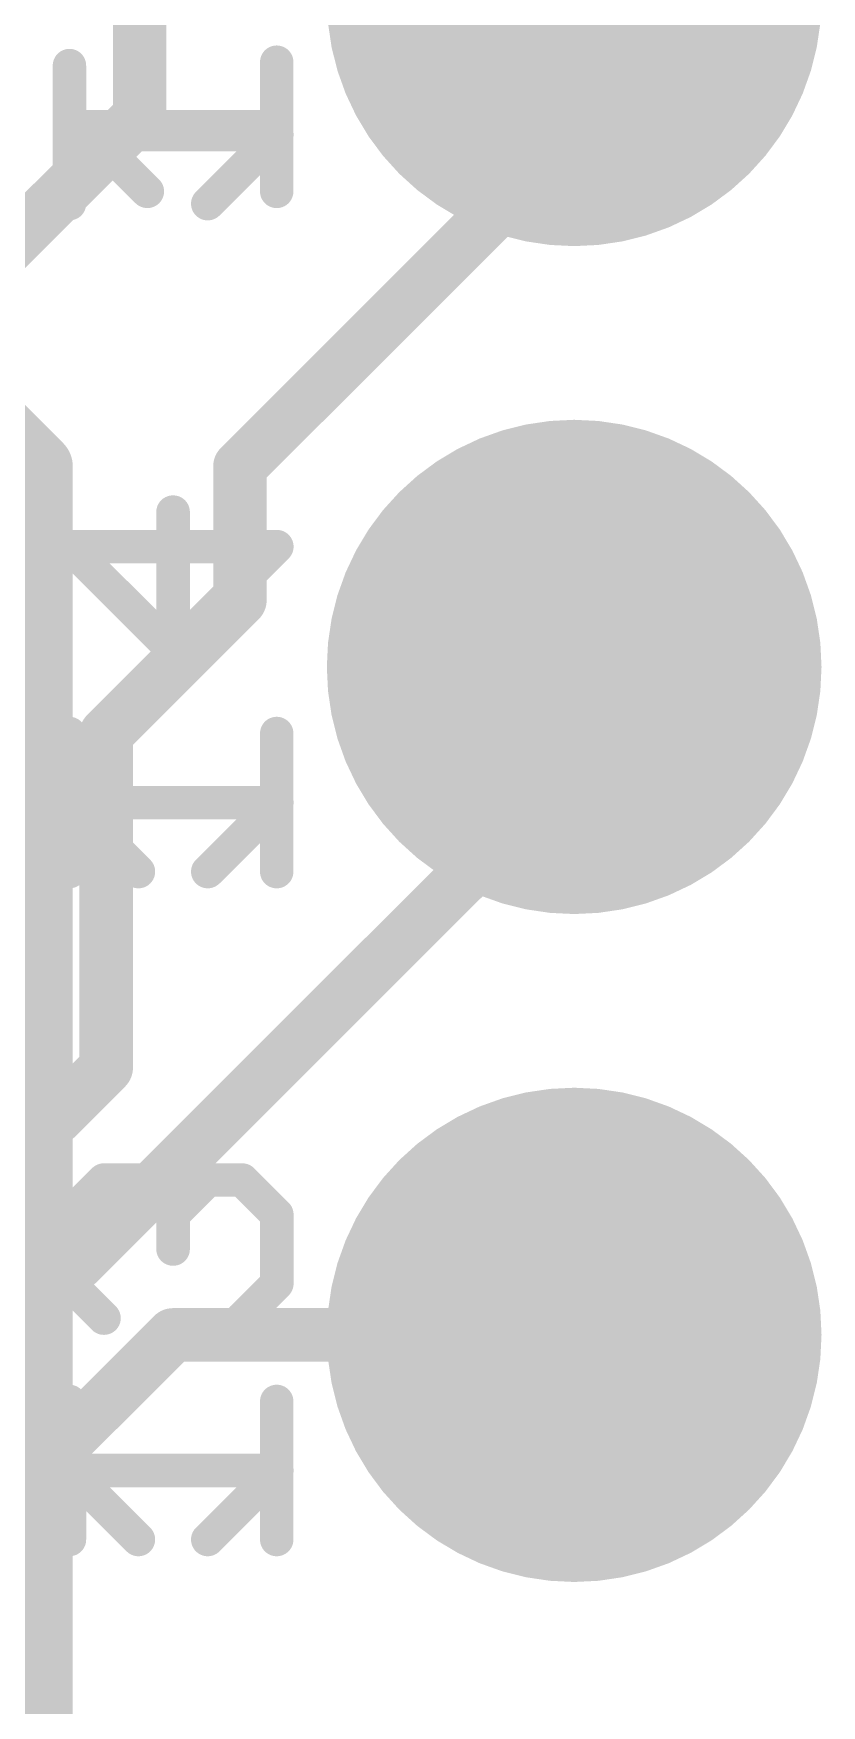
# Model space of a CAD drawing. Extents: x -33 to 74, y -18 to 36.
# Drawn here: x 18.27 to 21.26, y 20.18 to 26.54 of the extents above; entities that cross this region are included whole.
import ezdxf

# ---------------------------------------------------------------- set-up
doc = ezdxf.new("R2010")
doc.units = 0
for name, color, linetype in [('1', 12, 'CONTINUOUS'), ('16', 132, 'CONTINUOUS'), ('17', 110, 'CONTINUOUS'), ('21', 41, 'CONTINUOUS'), ('22', 40, 'CONTINUOUS'), ('51', 53, 'CONTINUOUS')]:
    doc.layers.add(name, color=color, linetype=linetype)

# ---------------------------------------------------------------- blocks, each defined once
blk = doc.blocks.new('RECT')
blk.add_solid([(-0.5, -0.5), (0.5, -0.5), (-0.5, 0.5), (0.5, 0.5)])
blk = doc.blocks.new('ROUNDP')
at = {"const_width": 0.5}
blk.add_lwpolyline([(0, -0.25, 1), (0, 0.25, 1), (0, -0.25)], format="xyb", dxfattribs=at)

msp = doc.modelspace()

# ---------------------------------------------------------------- linework, layer by layer
at = {"layer": '1', "const_width": 0.2032}
for points in [[(18.669, 26.2255), (18.669, 28.79)], [(20.32, 26.162), (20.32, 26.67)], [(14.351, 21.9075), (18.669, 26.2255)], [(19.05, 24.892), (20.32, 26.162)], [(19.05, 24.384), (19.05, 24.892)], [(18.542, 23.876), (19.05, 24.384)], [(20.32, 23.749), (20.32, 24.13)], [(18.542, 22.606), (18.542, 23.876)], [(20.32, 23.749), (15.367, 18.796)], [(13.9, 17.964), (18.542, 22.606)], [(15.8115, 18.6055), (18.796, 21.59)], [(18.796, 21.59), (20.32, 21.59)]]:
    msp.add_lwpolyline(points, dxfattribs=at)
at = {"layer": '1', "const_width": 0.1016}
for points in [[(18.7049, 26.1896, 1), (18.6331, 26.2614)], [(18.6182, 26.2255, 1), (18.7198, 26.2255)], [(20.3559, 26.1261, 1), (20.2841, 26.1979)], [(20.2692, 26.162, 1), (20.3708, 26.162)], [(19.1008, 24.892, 1), (18.9992, 24.892)], [(19.0141, 24.9279, 1), (19.0859, 24.8561)], [(19.0859, 24.3481, 1), (19.0141, 24.4199)], [(18.9992, 24.384, 1), (19.1008, 24.384)], [(20.3708, 24.13, 1), (20.2692, 24.13)], [(18.5928, 23.876, 1), (18.4912, 23.876)], [(18.5061, 23.9119, 1), (18.5779, 23.8401)], [(20.3559, 23.7131, 1), (20.2841, 23.7849)], [(20.2692, 23.749, 1), (20.3708, 23.749)], [(18.5779, 22.5701, 1), (18.5061, 22.6419)], [(18.4912, 22.606, 1), (18.5928, 22.606)], [(18.796, 21.6408, 1), (18.796, 21.5392)], [(18.8319, 21.5541, 1), (18.7601, 21.6259)], [(20.32, 21.5392, 1), (20.32, 21.6408)]]:
    msp.add_lwpolyline(points, format="xyb", dxfattribs=at)
at = {"layer": '16', "const_width": 0.254}
for points in [[(17.78, 25.4), (18.288, 24.892)], [(18.288, 24.892), (18.288, 15.0368)]]:
    msp.add_lwpolyline(points, dxfattribs=at)
at = {"layer": '16', "const_width": 0.127}
for points in [[(18.3515, 24.892, 1), (18.2245, 24.892)], [(18.2431, 24.8471, 1), (18.3329, 24.9369)]]:
    msp.add_lwpolyline(points, format="xyb", dxfattribs=at)
at = {"layer": '21', "const_width": 0.127}
for points in [[(19.1897, 25.9383), (19.1897, 26.4298)], [(18.6982, 25.9383), (18.4525, 26.1841)], [(18.4525, 26.1841), (19.1897, 26.1841)], [(18.7957, 24.1935), (18.7957, 24.7189)], [(19.1897, 24.5875), (18.4016, 24.5875)], [(18.4016, 24.5875), (18.7957, 24.1935)], [(19.1897, 23.3515), (19.1897, 23.8769)], [(18.6643, 23.3515), (18.4016, 23.6142)], [(18.4016, 23.6142), (19.1897, 23.6142)], [(18.4016, 22.0475), (18.533, 22.1789)], [(18.533, 22.1789), (18.6643, 22.1789)], [(18.6643, 22.1789), (18.7957, 22.0475)], [(18.7957, 22.0475), (18.927, 22.1789)], [(18.927, 22.1789), (19.0584, 22.1789)], [(19.0584, 22.1789), (19.1897, 22.0475)], [(18.4016, 21.7848), (18.4016, 22.0475)], [(18.7957, 22.0475), (18.7957, 21.9162)], [(19.1897, 22.0475), (19.1897, 21.7848)], [(18.533, 21.6535), (18.4016, 21.7848)], [(19.1897, 21.7848), (19.0584, 21.6535)], [(19.1897, 20.8115), (19.1897, 21.3369)], [(18.6643, 20.8115), (18.4016, 21.0742)], [(18.4016, 21.0742), (19.1897, 21.0742)]]:
    msp.add_lwpolyline(points, dxfattribs=at)
at = {"layer": '21', "const_width": 0.0635}
for points in [[(19.2215, 26.4298, 1), (19.158, 26.4298)], [(18.4525, 26.2158, 1), (18.4525, 26.1523)], [(18.4749, 26.2065, 1), (18.43, 26.1616)], [(19.1897, 26.1523, 1), (19.1897, 26.2158)], [(18.6758, 25.9159, 1), (18.7207, 25.9608)], [(19.158, 25.9383, 1), (19.2215, 25.9383)], [(18.8274, 24.7189, 1), (18.7639, 24.7189)], [(18.4016, 24.6193, 1), (18.4016, 24.5558)], [(18.4241, 24.61, 1), (18.3792, 24.5651)], [(19.1897, 24.5558, 1), (19.1897, 24.6193)], [(18.7732, 24.171, 1), (18.8181, 24.216)], [(18.7639, 24.1935, 1), (18.8274, 24.1935)], [(19.2215, 23.8769, 1), (19.158, 23.8769)], [(18.4016, 23.646, 1), (18.4016, 23.5825)], [(18.4241, 23.6367, 1), (18.3792, 23.5918)], [(19.1897, 23.5825, 1), (19.1897, 23.646)], [(18.6419, 23.3291, 1), (18.6868, 23.374)], [(19.158, 23.3515, 1), (19.2215, 23.3515)], [(18.533, 22.2106, 1), (18.533, 22.1471)], [(18.5554, 22.1564, 1), (18.5105, 22.2013)], [(18.6868, 22.2013, 1), (18.6419, 22.1564)], [(18.6643, 22.1471, 1), (18.6643, 22.2106)], [(18.927, 22.2106, 1), (18.927, 22.1471)], [(18.9495, 22.1564, 1), (18.9046, 22.2013)], [(19.0808, 22.2013, 1), (19.0359, 22.1564)], [(19.0584, 22.1471, 1), (19.0584, 22.2106)], [(18.4334, 22.0475, 1), (18.3699, 22.0475)], [(18.3792, 22.07, 1), (18.4241, 22.0251)], [(18.8274, 22.0475, 1), (18.7639, 22.0475)], [(18.7732, 22.07, 1), (18.8181, 22.0251)], [(18.7732, 22.0251, 1), (18.8181, 22.07)], [(19.2215, 22.0475, 1), (19.158, 22.0475)], [(19.1672, 22.0251, 1), (19.2122, 22.07)], [(18.7639, 21.9162, 1), (18.8274, 21.9162)], [(18.4241, 21.8073, 1), (18.3792, 21.7624)], [(18.3699, 21.7848, 1), (18.4334, 21.7848)], [(19.158, 21.7848, 1), (19.2215, 21.7848)], [(19.2122, 21.7624, 1), (19.1672, 21.8073)], [(18.5105, 21.631, 1), (18.5554, 21.676)], [(19.0359, 21.676, 1), (19.0808, 21.631)], [(19.2215, 21.3369, 1), (19.158, 21.3369)], [(18.4016, 21.106, 1), (18.4016, 21.0425)], [(18.4241, 21.0967, 1), (18.3792, 21.0518)], [(19.1897, 21.0425, 1), (19.1897, 21.106)], [(18.6419, 20.7891, 1), (18.6868, 20.834)], [(19.158, 20.8115, 1), (19.2215, 20.8115)]]:
    msp.add_lwpolyline(points, format="xyb", dxfattribs=at)
at = {"layer": '22', "const_width": 0.127}
for points in [[(18.4023, 25.8915), (18.4023, 26.4169)], [(19.1904, 26.1542), (18.4023, 26.1542)], [(18.9277, 25.8915), (19.1904, 26.1542)], [(18.7963, 24.1935), (18.7963, 24.7189)], [(18.4023, 24.5875), (19.1904, 24.5875)], [(19.1904, 24.5875), (18.7963, 24.1935)], [(18.4023, 23.3515), (18.4023, 23.8769)], [(19.1904, 23.6142), (18.4023, 23.6142)], [(18.9277, 23.3515), (19.1904, 23.6142)], [(18.5336, 22.1789), (18.4023, 22.0475)], [(18.665, 22.1789), (18.5336, 22.1789)], [(18.7963, 22.0475), (18.665, 22.1789)], [(18.9277, 22.1789), (18.7963, 22.0475)], [(19.059, 22.1789), (18.9277, 22.1789)], [(19.1904, 22.0475), (19.059, 22.1789)], [(18.4023, 22.0475), (18.4023, 21.7848)], [(18.7963, 22.0475), (18.7963, 21.9162)], [(19.1904, 21.7848), (19.1904, 22.0475)], [(18.4023, 21.7848), (18.5336, 21.6535)], [(19.059, 21.6535), (19.1904, 21.7848)], [(18.4023, 20.8115), (18.4023, 21.3369)], [(19.1904, 21.0742), (18.4023, 21.0742)], [(18.9277, 20.8115), (19.1904, 21.0742)]]:
    msp.add_lwpolyline(points, dxfattribs=at)
at = {"layer": '22', "const_width": 0.0635}
for points in [[(18.434, 26.4169, 1), (18.3706, 26.4169)], [(18.4023, 26.186, 1), (18.4023, 26.1225)], [(19.2128, 26.1318, 1), (19.1679, 26.1767)], [(19.1904, 26.1225, 1), (19.1904, 26.186)], [(18.9052, 25.914, 1), (18.9501, 25.8691)], [(18.3706, 25.8915, 1), (18.434, 25.8915)], [(18.8281, 24.7189, 1), (18.7646, 24.7189)], [(18.4023, 24.6193, 1), (18.4023, 24.5558)], [(19.2128, 24.5651, 1), (19.1679, 24.61)], [(19.1904, 24.5558, 1), (19.1904, 24.6193)], [(18.7739, 24.2159, 1), (18.8188, 24.171)], [(18.7646, 24.1935, 1), (18.8281, 24.1935)], [(18.434, 23.8769, 1), (18.3706, 23.8769)], [(18.4023, 23.646, 1), (18.4023, 23.5825)], [(19.2128, 23.5918, 1), (19.1679, 23.6367)], [(19.1904, 23.5825, 1), (19.1904, 23.646)], [(18.9052, 23.374, 1), (18.9501, 23.3291)], [(18.3706, 23.3515, 1), (18.434, 23.3515)], [(18.5336, 22.2106, 1), (18.5336, 22.1471)], [(18.5561, 22.1564, 1), (18.5112, 22.2013)], [(18.6874, 22.2013, 1), (18.6425, 22.1564)], [(18.665, 22.1471, 1), (18.665, 22.2106)], [(18.9277, 22.2106, 1), (18.9277, 22.1471)], [(18.9501, 22.1564, 1), (18.9052, 22.2013)], [(19.0815, 22.2013, 1), (19.0366, 22.1564)], [(19.059, 22.1471, 1), (19.059, 22.2106)], [(18.3798, 22.07, 1), (18.4248, 22.0251)], [(18.434, 22.0475, 1), (18.3706, 22.0475)], [(18.8281, 22.0475, 1), (18.7646, 22.0475)], [(18.7739, 22.07, 1), (18.8188, 22.0251)], [(18.7739, 22.0251, 1), (18.8188, 22.07)], [(19.2221, 22.0475, 1), (19.1586, 22.0475)], [(19.1679, 22.0251, 1), (19.2128, 22.07)], [(18.7646, 21.9162, 1), (18.8281, 21.9162)], [(18.4248, 21.8073, 1), (18.3798, 21.7624)], [(18.3706, 21.7848, 1), (18.434, 21.7848)], [(19.1586, 21.7848, 1), (19.2221, 21.7848)], [(19.2128, 21.7624, 1), (19.1679, 21.8073)], [(18.5112, 21.631, 1), (18.5561, 21.6759)], [(19.0366, 21.6759, 1), (19.0815, 21.631)], [(18.434, 21.3369, 1), (18.3706, 21.3369)], [(18.4023, 21.106, 1), (18.4023, 21.0425)], [(19.2128, 21.0518, 1), (19.1679, 21.0967)], [(19.1904, 21.0425, 1), (19.1904, 21.106)], [(18.9052, 20.834, 1), (18.9501, 20.7891)], [(18.3706, 20.8115, 1), (18.434, 20.8115)]]:
    msp.add_lwpolyline(points, format="xyb", dxfattribs=at)

# ---------------------------------------------------------------- block references
at = {"layer": '17', "xscale": 1.8796, "yscale": 1.8796, "rotation": 90}
for p in [(20.32, 26.67), (20.32, 26.67), (20.32, 24.13), (20.32, 24.13), (20.32, 21.59), (20.32, 21.59)]:
    msp.add_blockref('ROUNDP', p, dxfattribs=at)
at = {"layer": '51', "xscale": 0.508, "yscale": 0.508, "rotation": 90}
for p in [(20.32, 26.67), (20.32, 24.13), (20.32, 21.59)]:
    msp.add_blockref('RECT', p, dxfattribs=at)

doc.saveas('drawing.dxf')
